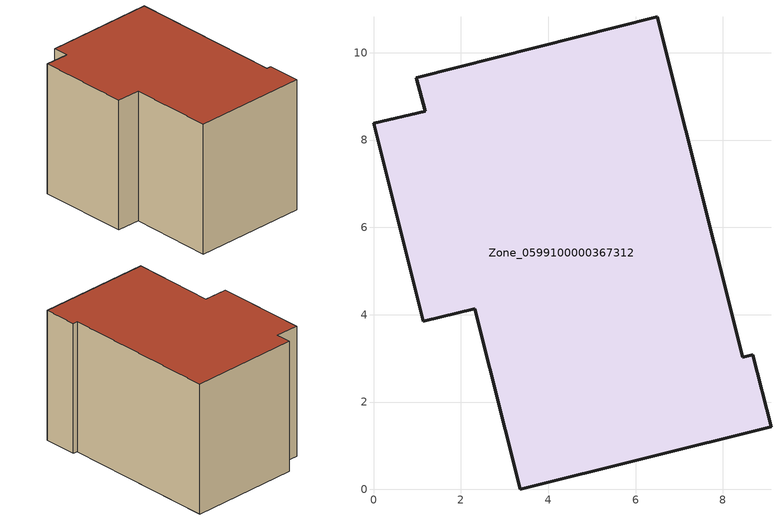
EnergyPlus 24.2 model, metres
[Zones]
Zone_0599100000367312
 floor ground (C_G): 0,8.39 1.18,8.66 0.98,9.43 6.49,10.83 8.45,3.03 8.69,3.09 9.1,1.44 3.36,0 2.32,4.13 1.14,3.85 z0
 wall outside (C_F): 1.18,8.66 0,8.39 1.14,3.85 2.32,4.13 3.36,0 9.1,1.44 8.69,3.09 8.45,3.03 6.49,10.83 0.98,9.43 1.18,8.66 z0:6.8
 roof outside (C_R): 6.49,10.83 0.98,9.43 1.18,8.66 0,8.39 1.14,3.85 2.32,4.13 3.36,0 9.1,1.44 8.69,3.09 8.45,3.03 z6.8
[BUILDING]
Pand.0599100000367312: North Axis=0; Terrain=City; Loads Convergence Tolerance Value=0.04; Temperature Convergence Tolerance Value=0.4; Solar Distribution=FullExterior; Maximum Number of Warmup Days=25; Minimum Number of Warmup Days=1
[Site:Location]
Rotterdam.The.Hague.AP_ZH_NLD Design_Conditions: Latitude=51.96; Longitude=4.45; Time Zone=1; Elevation=-4.5
[SITE:GROUNDTEMPERATURE:BUILDINGSURFACE]
18, 18, 18, 18, 18, 18, 18, 18, 18, 18, 18, 18
[MATERIAL] Thermal Absorptance=0.9; Solar Absorptance=0.7; Visible Absorptance=0.7
Name | Roughness | Thickness | Conductivity | Density | Specific Heat
G.TC.1992-2005 | MediumSmooth | 0.15 | 0.06 | 540 | 1210
F.TC.1992-2005 | Rough | 0.3 | 0.12 | 1920 | 840
R.TC.1992-2005 | MediumRough | 0.2 | 0.08 | 1500 | 1000
[CONSTRUCTION]
C_G: G.TC.1992-2005
C_F: F.TC.1992-2005
C_R: R.TC.1992-2005
[ZONE]
Zone_0599100000367312: Type=1; Multiplier=1; Ceiling Height=Autocalculate; Volume=Autocalculate; Floor Area=autocalculate; Part of Total Floor Area=Yes
[ZONEINFILTRATION:DESIGNFLOWRATE]
Infil_Zone_0599100000367312: Zone or ZoneList or Space or SpaceList=Zone_0599100000367312; Schedule=AlwaysOn; Design Flow Rate Calculation Method=Flow/Area; Flow Rate per Floor Area=0.0015; Constant Term Coefficient=1; Temperature Term Coefficient=0; Velocity Term Coefficient=0; Velocity Squared Term Coefficient=0
[HVACTEMPLATE:ZONE:IDEALLOADSAIRSYSTEM]
Zone_0599100000367312: Maximum Heating Supply Air Temperature=50; Minimum Cooling Supply Air Temperature=13; Maximum Heating Supply Air Humidity Ratio=0.0156; Minimum Cooling Supply Air Humidity Ratio=0.0077; Heating Limit=NoLimit; Cooling Limit=NoLimit; Dehumidification Control Type=ConstantSensibleHeatRatio; Cooling Sensible Heat Ratio=0.7; Dehumidification Setpoint=60; Humidification Control Type=None; Humidification Setpoint=30; Outdoor Air Method=None; Outdoor Air Flow Rate per Person=0.00944; Outdoor Air Flow Rate per Zone Floor Area=0; Outdoor Air Flow Rate per Zone=0; Demand Controlled Ventilation Type=None; Outdoor Air Economizer Type=NoEconomizer; Heat Recovery Type=None; Sensible Heat Recovery Effectiveness=0.7; Latent Heat Recovery Effectiveness=0.65
[ZONECONTROL:THERMOSTAT]
ThermostatControl_Zone_0599100000367312: Zone or ZoneList=Zone_0599100000367312; Control Type Schedule=DualSetpointControlType; Control 1=Thermostat_Zone_0599100000367312; Temperature Difference Between Cutout And Setpoint=0
[THERMOSTATSETPOINT:DUALSETPOINT]
Thermostat_Zone_0599100000367312: Heating Setpoint Temperature Schedule=HeatingSetpoint_Zone_0599100000367312; Cooling Setpoint Temperature Schedule=CoolingSetpoint_Zone_0599100000367312
[SCHEDULE:COMPACT]
HeatingSetpoint_Zone_0599100000367312: Through: 12/31, For: AllDays, Until: 24:00, 21
CoolingSetpoint_Zone_0599100000367312: Through: 12/31, For: AllDays, Until: 24:00, 24
DualSetpointControlType: Through: 12/31, For: AllDays, Until: 24:00, 4
AlwaysOn: Through: 12/31, For: AllDays, Until: 24:00, 1
